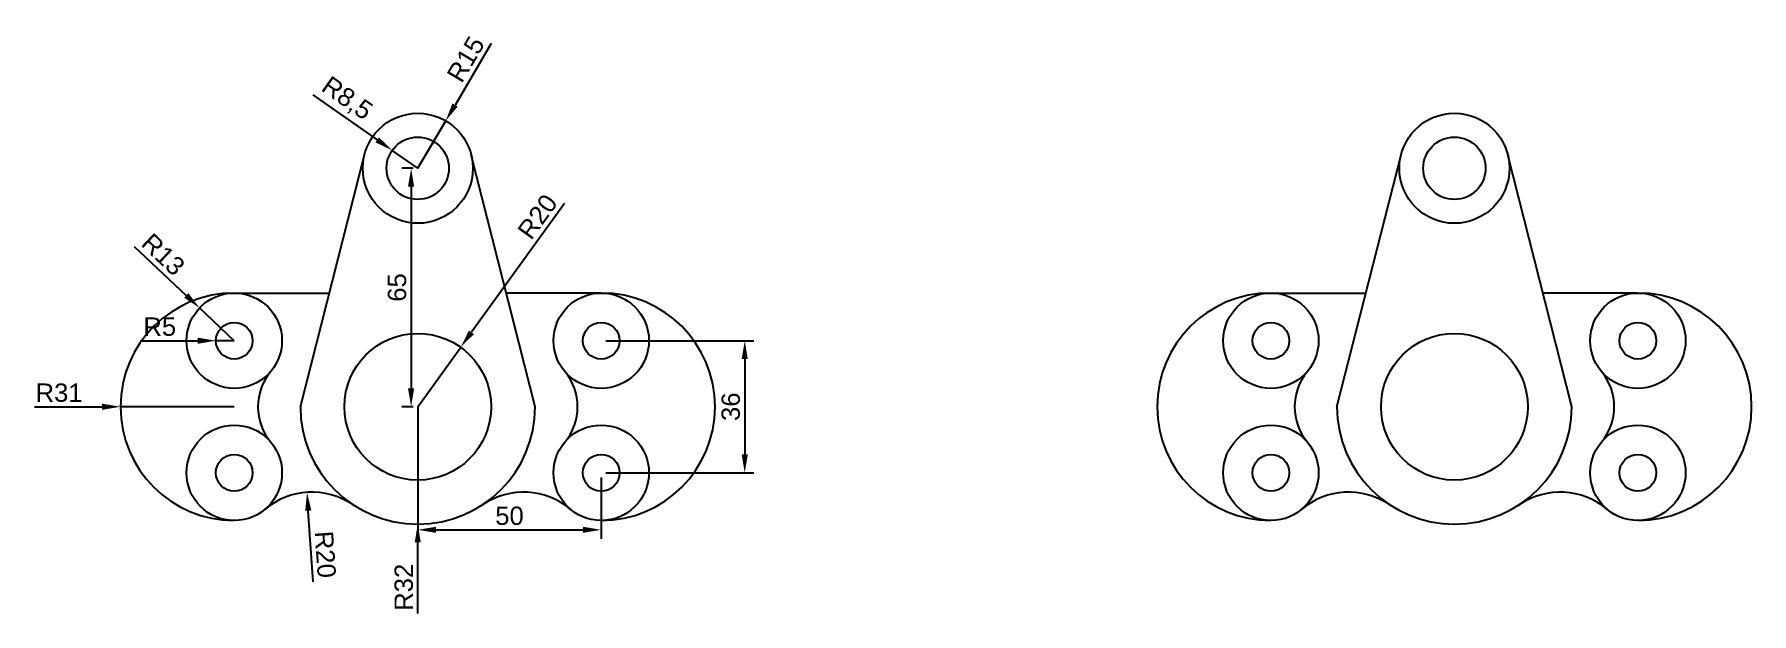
# Model space of a CAD drawing. Header units: millimetres. Extents: x 2617 to 3085, y 1877 to 2034.
import ezdxf

# ---------------------------------------------------------------- set-up
doc = ezdxf.new("R2010")
doc.units = ezdxf.units.MM
doc.layers.add('measure', color=3, linetype='Continuous')
doc.styles.get("Standard").update_dxf_attribs({"font": 'arial.ttf'})
doc.dimstyles.new('ISO-25', dxfattribs={"dimscale": 2, "dimtxt": 2.5, "dimasz": 2.5, "dimexe": 1.25, "dimexo": 0.625, "dimtad": 1, "dimtxsty": 'Standard', "dimcen": 2.5, "dimadec": 0, "dimazin": 0, "dimtfac": 1, "dimtmove": 0, "dimatfit": 3, "dimfxl": 1, "dimarcsym": 0})

# ---------------------------------------------------------------- blocks, each defined once
blk = doc.blocks.new('*D5')
at = {"layer": 'Defpoints', "color": 0, "transparency": 16777216}
for p in [(2640.87, 1932.97), (2671.87, 1932.97)]:
    blk.add_point(p, dxfattribs=at)
at = {"layer": 'measure', "color": 0, "lineweight": -2, "transparency": 16777216}
for p, q in [((2617.39, 1932.97), (2635.87, 1932.97)), ((2671.87, 1932.97), (2640.87, 1932.97))]:
    blk.add_line(p, q, dxfattribs=at)
at = {"layer": 'measure', "color": 0, "transparency": 16777216}
blk.add_solid([(2635.87, 1933.8), (2635.87, 1932.13), (2640.87, 1932.97)], dxfattribs=at)
at = {"layer": 'measure', "color": 0, "transparency": 16777216, "insert": (2624.13, 1936.77), "char_height": 5, "attachment_point": 5}
blk.add_mtext('R31', dxfattribs=at)
blk = doc.blocks.new('*D6')
at = {"layer": 'Defpoints', "color": 0, "transparency": 16777216}
for p in [(2666.87, 1950.97), (2671.87, 1950.97)]:
    blk.add_point(p, dxfattribs=at)
at = {"layer": 'measure', "color": 0, "lineweight": -2, "transparency": 16777216}
for p, q in [((2646.27, 1950.97), (2661.87, 1950.97)), ((2671.87, 1950.97), (2666.87, 1950.97))]:
    blk.add_line(p, q, dxfattribs=at)
at = {"layer": 'measure', "color": 0, "transparency": 16777216}
blk.add_solid([(2661.87, 1951.8), (2661.87, 1950.13), (2666.87, 1950.97)], dxfattribs=at)
at = {"layer": 'measure', "color": 0, "transparency": 16777216, "insert": (2651.57, 1954.76), "char_height": 5, "attachment_point": 5}
blk.add_mtext('R5', dxfattribs=at)
blk = doc.blocks.new('*D7')
at = {"layer": 'Defpoints', "color": 0, "transparency": 16777216}
for p in [(2662.42, 1959.89), (2671.87, 1950.97)]:
    blk.add_point(p, dxfattribs=at)
at = {"layer": 'measure', "color": 0, "lineweight": -2, "transparency": 16777216}
for p, q in [((2644.63, 1976.66), (2658.78, 1963.32)), ((2671.87, 1950.97), (2662.42, 1959.89))]:
    blk.add_line(p, q, dxfattribs=at)
at = {"layer": 'measure', "color": 0, "transparency": 16777216}
blk.add_solid([(2659.35, 1963.92), (2658.21, 1962.71), (2662.42, 1959.89)], dxfattribs=at)
at = {"layer": 'measure', "color": 0, "transparency": 16777216, "insert": (2652.5, 1974.47), "char_height": 5, "attachment_point": 5, "rotation": 316.6743}
blk.add_mtext('R13', dxfattribs=at)
blk = doc.blocks.new('*D8')
at = {"layer": 'Defpoints', "color": 0, "transparency": 16777216}
for p in [(2721.87, 1997.97), (2720.06, 1932.97), (2721.87, 1932.97)]:
    blk.add_point(p, dxfattribs=at)
at = {"layer": 'measure', "color": 0, "lineweight": -2, "transparency": 16777216}
for p, q in [((2720.62, 1997.97), (2717.56, 1997.97)), ((2720.06, 1992.97), (2720.06, 1937.97)), ((2720.62, 1932.97), (2717.56, 1932.97))]:
    blk.add_line(p, q, dxfattribs=at)
at = {"layer": 'measure', "color": 0, "transparency": 16777216}
for points in [[(2719.22, 1992.97), (2720.89, 1992.97), (2720.06, 1997.97)], [(2719.22, 1937.97), (2720.89, 1937.97), (2720.06, 1932.97)]]:
    blk.add_solid(points, dxfattribs=at)
at = {"layer": 'measure', "color": 0, "transparency": 16777216, "insert": (2716.25, 1965.47), "char_height": 5, "attachment_point": 5, "rotation": 90}
blk.add_mtext('65', dxfattribs=at)
blk = doc.blocks.new('*D10')
at = {"layer": 'Defpoints', "color": 0, "transparency": 16777216}
for p in [(2691.7, 1909.63), (2693.07, 1889.67)]:
    blk.add_point(p, dxfattribs=at)
at = {"layer": 'measure', "color": 0, "lineweight": -2, "transparency": 16777216}
blk.add_line((2693.37, 1885.25), (2692.04, 1904.64), dxfattribs=at)
at = {"layer": 'measure', "color": 0, "transparency": 16777216}
blk.add_solid([(2692.87, 1904.7), (2691.21, 1904.58), (2691.7, 1909.63)], dxfattribs=at)
at = {"layer": 'measure', "color": 0, "transparency": 16777216, "insert": (2696.67, 1892.71), "char_height": 5, "attachment_point": 5, "rotation": 273.9367}
blk.add_mtext('R20', dxfattribs=at)
blk = doc.blocks.new('*D11')
at = {"layer": 'Defpoints', "color": 0, "transparency": 16777216}
for p in [(2721.87, 1932.97), (2721.87, 1900.97)]:
    blk.add_point(p, dxfattribs=at)
at = {"layer": 'measure', "color": 0, "lineweight": -2, "transparency": 16777216}
for p, q in [((2721.87, 1932.97), (2721.87, 1900.97)), ((2721.87, 1876.57), (2721.87, 1895.97))]:
    blk.add_line(p, q, dxfattribs=at)
at = {"layer": 'measure', "color": 0, "transparency": 16777216}
blk.add_solid([(2721.04, 1895.97), (2722.71, 1895.97), (2721.87, 1900.97)], dxfattribs=at)
at = {"layer": 'measure', "color": 0, "transparency": 16777216, "insert": (2718.07, 1883.77), "char_height": 5, "attachment_point": 5, "rotation": 90}
blk.add_mtext('R32', dxfattribs=at)
blk = doc.blocks.new('*D12')
at = {"layer": 'Defpoints', "color": 0, "transparency": 16777216}
for p in [(2729.49, 2010.89), (2721.87, 1997.97)]:
    blk.add_point(p, dxfattribs=at)
at = {"layer": 'measure', "color": 0, "lineweight": -2, "transparency": 16777216}
for p, q in [((2741.92, 2031.99), (2732.03, 2015.2)), ((2721.87, 1997.97), (2729.49, 2010.89))]:
    blk.add_line(p, q, dxfattribs=at)
at = {"layer": 'measure', "color": 0, "transparency": 16777216}
blk.add_solid([(2731.31, 2015.62), (2732.74, 2014.78), (2729.49, 2010.89)], dxfattribs=at)
at = {"layer": 'measure', "color": 0, "transparency": 16777216, "insert": (2734.96, 2027.68), "char_height": 5, "attachment_point": 5, "rotation": 59.495}
blk.add_mtext('R15', dxfattribs=at)
blk = doc.blocks.new('*D13')
at = {"layer": 'Defpoints', "color": 0, "transparency": 16777216}
for p in [(2714.91, 2002.84), (2721.87, 1997.97)]:
    blk.add_point(p, dxfattribs=at)
at = {"layer": 'measure', "color": 0, "lineweight": -2, "transparency": 16777216}
for p, q in [((2693.27, 2018.01), (2710.82, 2005.71)), ((2721.87, 1997.97), (2714.91, 2002.84))]:
    blk.add_line(p, q, dxfattribs=at)
at = {"layer": 'measure', "color": 0, "transparency": 16777216}
blk.add_solid([(2711.29, 2006.4), (2710.34, 2005.03), (2714.91, 2002.84)], dxfattribs=at)
at = {"layer": 'measure', "color": 0, "transparency": 16777216, "insert": (2702.44, 2016.78), "char_height": 5, "attachment_point": 5, "rotation": 324.9855}
blk.add_mtext('R8,5', dxfattribs=at)
blk = doc.blocks.new('*D14')
at = {"layer": 'Defpoints', "color": 0, "transparency": 16777216}
for p in [(2733.57, 1949.19), (2721.87, 1932.97)]:
    blk.add_point(p, dxfattribs=at)
at = {"layer": 'measure', "color": 0, "lineweight": -2, "transparency": 16777216}
for p, q in [((2761.83, 1988.39), (2736.49, 1953.25)), ((2721.87, 1932.97), (2733.57, 1949.19))]:
    blk.add_line(p, q, dxfattribs=at)
at = {"layer": 'measure', "color": 0, "transparency": 16777216}
blk.add_solid([(2735.82, 1953.73), (2737.17, 1952.76), (2733.57, 1949.19)], dxfattribs=at)
at = {"layer": 'measure', "color": 0, "transparency": 16777216, "insert": (2754.52, 1984.76), "char_height": 5, "attachment_point": 5, "rotation": 54.2117}
blk.add_mtext('R20', dxfattribs=at)
blk = doc.blocks.new('*D15')
at = {"layer": 'Defpoints', "color": 0, "transparency": 16777216}
for p in [(2771.87, 1950.97), (2771.87, 1914.97), (2810.98, 1914.97)]:
    blk.add_point(p, dxfattribs=at)
at = {"layer": 'measure', "color": 0, "lineweight": -2, "transparency": 16777216}
for p, q in [((2773.12, 1950.97), (2813.48, 1950.97)), ((2810.98, 1945.97), (2810.98, 1919.97)), ((2773.12, 1914.97), (2813.48, 1914.97))]:
    blk.add_line(p, q, dxfattribs=at)
at = {"layer": 'measure', "color": 0, "transparency": 16777216}
for points in [[(2810.15, 1945.97), (2811.81, 1945.97), (2810.98, 1950.97)], [(2810.15, 1919.97), (2811.81, 1919.97), (2810.98, 1914.97)]]:
    blk.add_solid(points, dxfattribs=at)
at = {"layer": 'measure', "color": 0, "transparency": 16777216, "insert": (2807.18, 1932.97), "char_height": 5, "attachment_point": 5, "rotation": 90}
blk.add_mtext('36', dxfattribs=at)
blk = doc.blocks.new('*D16')
at = {"layer": 'Defpoints', "color": 0, "transparency": 16777216}
for p in [(2721.87, 1914.97), (2771.87, 1914.97), (2771.87, 1899.43)]:
    blk.add_point(p, dxfattribs=at)
at = {"layer": 'measure', "color": 0, "lineweight": -2, "transparency": 16777216}
for p, q in [((2721.87, 1913.72), (2721.87, 1896.93)), ((2771.87, 1913.72), (2771.87, 1896.93)), ((2726.87, 1899.43), (2766.87, 1899.43))]:
    blk.add_line(p, q, dxfattribs=at)
at = {"layer": 'measure', "color": 0, "transparency": 16777216}
for points in [[(2726.87, 1900.26), (2726.87, 1898.6), (2721.87, 1899.43)], [(2766.87, 1900.26), (2766.87, 1898.6), (2771.87, 1899.43)]]:
    blk.add_solid(points, dxfattribs=at)
at = {"layer": 'measure', "color": 0, "transparency": 16777216, "insert": (2746.87, 1903.23), "char_height": 5, "attachment_point": 5}
blk.add_mtext('50', dxfattribs=at)

msp = doc.modelspace()

# ---------------------------------------------------------------- linework, layer by layer
for p, q in [((2689.873, 1932.967), (2707.335, 2001.663)), ((2753.873, 1932.967), (2736.41, 2001.663)), ((2972.363, 1932.967), (2989.825, 2001.663)), ((3036.363, 1932.967), (3018.9, 2001.663)), ((2671.873, 1963.967), (2697.753, 1963.967)), ((2771.873, 1963.967), (2745.993, 1963.967)), ((2954.363, 1963.967), (2980.243, 1963.967)), ((3054.363, 1963.967), (3028.482, 1963.967))]:
    msp.add_line(p, q)
for centre, radius in [((2721.873, 1997.967), 15), ((3004.363, 1997.967), 15), ((2721.873, 1997.967), 8.5), ((3004.363, 1997.967), 8.5), ((2671.873, 1950.967), 13), ((2771.873, 1950.967), 13), ((2954.363, 1950.967), 13), ((3054.363, 1950.967), 13), ((2671.873, 1950.967), 5), ((2721.873, 1932.967), 20), ((2771.873, 1950.967), 5), ((2954.363, 1950.967), 5), ((3004.363, 1932.967), 20), ((3054.363, 1950.967), 5), ((2671.873, 1914.967), 13), ((2771.873, 1914.967), 13), ((2954.363, 1914.967), 13), ((3054.363, 1914.967), 13), ((2671.873, 1914.967), 5), ((2771.873, 1914.967), 5), ((2954.363, 1914.967), 5), ((3054.363, 1914.967), 5)]:
    msp.add_circle(centre, radius)
for centre, radius, start, end in [((2671.873, 1932.967), 31, 90, 270), ((2771.873, 1932.967), 31, 270, 90), ((2954.363, 1932.967), 31, 90, 270), ((3054.363, 1932.967), 31, 270, 90), ((2693.32, 1932.967), 15, 139.9948, 220.0052), ((2750.425, 1932.967), 15, 319.9948, 40.0052), ((2975.81, 1932.967), 15, 139.9948, 220.0052), ((3032.915, 1932.967), 15, 319.9948, 40.0052), ((2721.873, 1932.967), 32, 180, 0), ((3004.363, 1932.967), 32, 180, 0), ((2693.068, 1889.674), 20, 56.36285, 129.96278), ((2750.677, 1889.674), 20, 50.03722, 123.63715), ((2975.558, 1889.674), 20, 56.36285, 129.96278), ((3033.167, 1889.674), 20, 50.03722, 123.63715)]:
    msp.add_arc(centre, radius, start, end)
at = {"layer": 'measure'}
msp.add_line((2721.873, 1932.967), (2721.873, 1900.967), dxfattribs=at)

# ---------------------------------------------------------------- dimensions: what is measured, and where the dimension line sits
for center, mpoint, picture, middle in [((2721.873, 1997.967), (2729.487, 2010.891), '*D12', (2734.963, 2027.677)), ((2721.873, 1997.967), (2714.911, 2002.845), '*D13', (2702.436, 2016.779)), ((2671.873, 1950.967), (2662.416, 1959.887), '*D7', (2652.497, 1974.473)), ((2671.873, 1950.967), (2666.873, 1950.967), '*D6', (2651.573, 1954.76)), ((2671.873, 1932.967), (2640.873, 1932.967), '*D5', (2624.132, 1936.772)), ((2721.873, 1932.967), (2721.873, 1900.967), '*D11', (2718.068, 1883.769))]:
    dim = msp.add_radius_dim(center=center, mpoint=mpoint, dimstyle='ISO-25', dxfattribs=at)
    dim.commit()
    dim.dimension.update_dxf_attribs({"geometry": picture, "text_midpoint": middle})
for base, p1, p2, picture, middle in [((2720.057, 1932.967), (2721.873, 1997.967), (2721.873, 1932.967), '*D8', (2716.254, 1965.467)), ((2810.98, 1914.967), (2771.873, 1950.967), (2771.873, 1914.967), '*D15', (2807.176, 1932.967))]:
    dim = msp.add_linear_dim(base=base, p1=p1, p2=p2, angle=90, dimstyle='ISO-25', dxfattribs=at)
    dim.commit()
    dim.dimension.update_dxf_attribs({"geometry": picture, "text_midpoint": middle})
for center, mpoint, picture, middle in [((2721.873, 1932.967), (2733.569, 1949.191), '*D14', (2757.606, 1982.534)), ((2693.068, 1889.674), (2691.695, 1909.627), '*D10', (2692.877, 1892.452))]:
    dim = msp.add_radius_dim(center=center, mpoint=mpoint, dimstyle='ISO-25', dxfattribs=at)
    dim.commit()
    dim.dimension.update_dxf_attribs({"geometry": picture, "text_midpoint": middle, "dimtype": 164})
dim = msp.add_linear_dim(base=(2771.873, 1899.429), p1=(2721.873, 1914.967), p2=(2771.873, 1914.967), dimstyle='ISO-25', dxfattribs=at)
dim.commit()
dim.dimension.update_dxf_attribs({"geometry": '*D16', "text_midpoint": (2746.873, 1903.232)})

doc.saveas('drawing.dxf')
